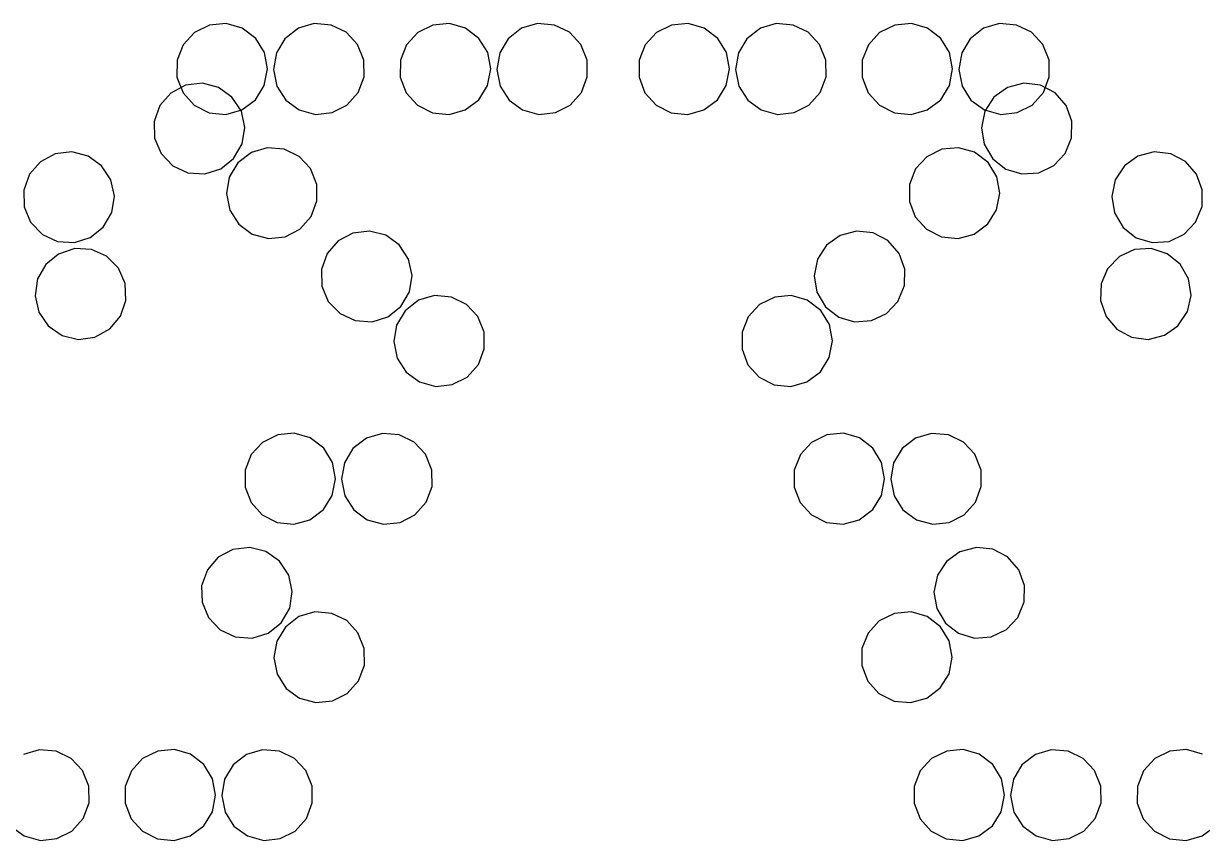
# Model space of a CAD drawing. Header units: metres. Extents: x -382 to 382, y -161 to 360.
# Drawn here: x -64.7 to 64.6, y -161.4 to -71.8 of the extents above; entities that cross this region are included whole.
import ezdxf

# ---------------------------------------------------------------- set-up
doc = ezdxf.new("R2010")
doc.units = ezdxf.units.M

msp = doc.modelspace()

# ---------------------------------------------------------------- linework, layer by layer
for p, q in [((-44.25, -71.93, -623.54), (-45.92, -72.75, -623.54)), ((-42.43, -71.77, -623.54), (-44.25, -71.93, -623.54)), ((-40.68, -72.27, -623.54), (-42.43, -71.77, -623.54)), ((-39.19, -73.4, -623.54), (-40.68, -72.27, -623.54)), ((-34.51, -72.29, -623.54), (-35.99, -73.43, -623.54)), ((-32.77, -71.77, -623.54), (-34.51, -72.29, -623.54)), ((-30.91, -71.93, -623.54), (-32.77, -71.77, -623.54)), ((-29.27, -72.72, -623.54), (-30.91, -71.93, -623.54)), ((-19.76, -71.93, -623.54), (-21.43, -72.75, -623.54)), ((-17.94, -71.77, -623.54), (-19.76, -71.93, -623.54)), ((-16.19, -72.27, -623.54), (-17.94, -71.77, -623.54)), ((-14.71, -73.4, -623.54), (-16.19, -72.27, -623.54)), ((-10.03, -72.29, -623.54), (-11.5, -73.43, -623.54)), ((-8.28, -71.77, -623.54), (-10.03, -72.29, -623.54)), ((-6.42, -71.93, -623.54), (-8.28, -71.77, -623.54)), ((-4.78, -72.72, -623.54), (-6.42, -71.93, -623.54)), ((6.42, -71.93, -623.54), (4.75, -72.75, -623.54)), ((8.23, -71.77, -623.54), (6.42, -71.93, -623.54)), ((9.99, -72.27, -623.54), (8.23, -71.77, -623.54)), ((11.47, -73.4, -623.54), (9.99, -72.27, -623.54)), ((16.15, -72.29, -623.54), (14.68, -73.43, -623.54)), ((17.9, -71.77, -623.54), (16.15, -72.29, -623.54)), ((19.76, -71.93, -623.54), (17.9, -71.77, -623.54)), ((21.4, -72.72, -623.54), (19.76, -71.93, -623.54)), ((30.91, -71.93, -623.54), (29.23, -72.75, -623.54)), ((32.72, -71.77, -623.54), (30.91, -71.93, -623.54)), ((34.47, -72.27, -623.54), (32.72, -71.77, -623.54)), ((35.96, -73.4, -623.54), (34.47, -72.27, -623.54)), ((40.64, -72.29, -623.54), (39.16, -73.43, -623.54)), ((42.39, -71.77, -623.54), (40.64, -72.29, -623.54)), ((44.24, -71.93, -623.54), (42.39, -71.77, -623.54)), ((45.88, -72.72, -623.54), (44.24, -71.93, -623.54)), ((-45.92, -72.75, -623.54), (-47.15, -74.09, -623.54)), ((-38.24, -74.95, -623.54), (-39.19, -73.4, -623.54)), ((-35.99, -73.43, -623.54), (-36.93, -74.99, -623.54)), ((-28.03, -74.06, -623.54), (-29.27, -72.72, -623.54)), ((-21.43, -72.75, -623.54), (-22.66, -74.09, -623.54)), ((-13.75, -74.95, -623.54), (-14.71, -73.4, -623.54)), ((-11.5, -73.43, -623.54), (-12.44, -74.99, -623.54)), ((-3.54, -74.06, -623.54), (-4.78, -72.72, -623.54)), ((4.75, -72.75, -623.54), (3.51, -74.09, -623.54)), ((12.42, -74.95, -623.54), (11.47, -73.4, -623.54)), ((14.68, -73.43, -623.54), (13.74, -74.99, -623.54)), ((22.64, -74.06, -623.54), (21.4, -72.72, -623.54)), ((29.23, -72.75, -623.54), (28, -74.09, -623.54)), ((36.91, -74.95, -623.54), (35.96, -73.4, -623.54)), ((39.16, -73.43, -623.54), (38.23, -74.99, -623.54)), ((47.13, -74.06, -623.54), (45.88, -72.72, -623.54)), ((-47.15, -74.09, -623.54), (-47.82, -75.79, -623.54)), ((-37.91, -76.74, -623.54), (-38.24, -74.95, -623.54)), ((-27.33, -75.79, -623.54), (-28.03, -74.06, -623.54)), ((-22.66, -74.09, -623.54), (-23.33, -75.79, -623.54)), ((-13.42, -76.74, -623.54), (-13.75, -74.95, -623.54)), ((-2.85, -75.79, -623.54), (-3.54, -74.06, -623.54)), ((3.51, -74.09, -623.54), (2.85, -75.79, -623.54)), ((12.76, -76.74, -623.54), (12.42, -74.95, -623.54)), ((23.33, -75.79, -623.54), (22.64, -74.06, -623.54)), ((28, -74.09, -623.54), (27.33, -75.79, -623.54)), ((37.24, -76.74, -623.54), (36.91, -74.95, -623.54)), ((47.82, -75.79, -623.54), (47.13, -74.06, -623.54)), ((-47.82, -75.79, -623.54), (-47.83, -77.66, -623.54)), ((-36.93, -74.99, -623.54), (-37.24, -76.79, -623.54)), ((-27.32, -77.61, -623.54), (-27.33, -75.79, -623.54)), ((-23.33, -75.79, -623.54), (-23.34, -77.66, -623.54)), ((-12.44, -74.99, -623.54), (-12.76, -76.79, -623.54)), ((-2.83, -77.61, -623.54), (-2.85, -75.79, -623.54)), ((2.85, -75.79, -623.54), (2.84, -77.66, -623.54)), ((13.74, -74.99, -623.54), (13.42, -76.79, -623.54)), ((23.35, -77.61, -623.54), (23.33, -75.79, -623.54)), ((27.33, -75.79, -623.54), (27.33, -77.66, -623.54)), ((38.23, -74.99, -623.54), (37.91, -76.79, -623.54)), ((47.83, -77.61, -623.54), (47.82, -75.79, -623.54)), ((-38.26, -78.58, -623.54), (-37.91, -76.74, -623.54)), ((-37.24, -76.79, -623.54), (-36.88, -78.62, -623.54)), ((-13.77, -78.58, -623.54), (-13.42, -76.74, -623.54)), ((-12.76, -76.79, -623.54), (-12.39, -78.62, -623.54)), ((12.41, -78.58, -623.54), (12.76, -76.74, -623.54)), ((13.42, -76.79, -623.54), (13.79, -78.62, -623.54)), ((36.89, -78.58, -623.54), (37.24, -76.74, -623.54)), ((37.91, -76.79, -623.54), (38.27, -78.62, -623.54)), ((-46.9, -78.53, -623.54), (-48.51, -79.39, -623.54)), ((-47.83, -77.66, -623.54), (-47.17, -79.36, -623.54)), ((-45.05, -78.31, -623.54), (-46.9, -78.53, -623.54)), ((-43.28, -78.77, -623.54), (-45.05, -78.31, -623.54)), ((-41.8, -79.83, -623.54), (-43.28, -78.77, -623.54)), ((-39.22, -80.12, -623.54), (-38.26, -78.58, -623.54)), ((-36.88, -78.62, -623.54), (-35.9, -80.16, -623.54)), ((-27.96, -79.32, -623.54), (-27.32, -77.61, -623.54)), ((-23.34, -77.66, -623.54), (-22.69, -79.36, -623.54)), ((-14.74, -80.12, -623.54), (-13.77, -78.58, -623.54)), ((-12.39, -78.62, -623.54), (-11.41, -80.16, -623.54)), ((-3.47, -79.32, -623.54), (-2.83, -77.61, -623.54)), ((2.84, -77.66, -623.54), (3.49, -79.36, -623.54)), ((11.44, -80.12, -623.54), (12.41, -78.58, -623.54)), ((13.79, -78.62, -623.54), (14.77, -80.16, -623.54)), ((22.71, -79.32, -623.54), (23.35, -77.61, -623.54)), ((27.33, -77.66, -623.54), (27.98, -79.36, -623.54)), ((35.93, -80.12, -623.54), (36.89, -78.58, -623.54)), ((38.27, -78.62, -623.54), (39.25, -80.16, -623.54)), ((43.24, -78.79, -623.54), (41.77, -79.86, -623.54)), ((45.04, -78.31, -623.54), (43.24, -78.79, -623.54)), ((46.86, -78.52, -623.54), (45.04, -78.31, -623.54)), ((48.47, -79.36, -623.54), (46.86, -78.52, -623.54)), ((47.2, -79.32, -623.54), (47.83, -77.61, -623.54)), ((-48.51, -79.39, -623.54), (-49.7, -80.77, -623.54)), ((-47.17, -79.36, -623.54), (-45.95, -80.71, -623.54)), ((-40.77, -81.38, -623.54), (-41.8, -79.83, -623.54)), ((-40.72, -81.24, -623.54), (-39.22, -80.12, -623.54)), ((-35.9, -80.16, -623.54), (-34.43, -81.24, -623.54)), ((-29.2, -80.71, -623.54), (-27.96, -79.32, -623.54)), ((-22.69, -79.36, -623.54), (-21.47, -80.71, -623.54)), ((-16.23, -81.24, -623.54), (-14.74, -80.12, -623.54)), ((-11.41, -80.16, -623.54), (-9.95, -81.24, -623.54)), ((-4.71, -80.71, -623.54), (-3.47, -79.32, -623.54)), ((3.49, -79.36, -623.54), (4.71, -80.71, -623.54)), ((9.95, -81.24, -623.54), (11.44, -80.12, -623.54)), ((14.77, -80.16, -623.54), (16.23, -81.24, -623.54)), ((21.47, -80.71, -623.54), (22.71, -79.32, -623.54)), ((27.98, -79.36, -623.54), (29.2, -80.71, -623.54)), ((34.43, -81.24, -623.54), (35.93, -80.12, -623.54)), ((39.25, -80.16, -623.54), (40.72, -81.24, -623.54)), ((41.77, -79.86, -623.54), (40.77, -81.39, -623.54)), ((45.95, -80.71, -623.54), (47.2, -79.32, -623.54)), ((49.7, -80.76, -623.54), (48.47, -79.36, -623.54)), ((-49.7, -80.77, -623.54), (-50.33, -82.52, -623.54)), ((-45.95, -80.71, -623.54), (-44.29, -81.55, -623.54)), ((-42.47, -81.73, -623.54), (-40.72, -81.24, -623.54)), ((-40.39, -83.17, -623.54), (-40.77, -81.38, -623.54)), ((-34.43, -81.24, -623.54), (-32.63, -81.73, -623.54)), ((-30.82, -81.54, -623.54), (-29.2, -80.71, -623.54)), ((-21.47, -80.71, -623.54), (-19.8, -81.55, -623.54)), ((-17.99, -81.73, -623.54), (-16.23, -81.24, -623.54)), ((-9.95, -81.24, -623.54), (-8.15, -81.73, -623.54)), ((-6.33, -81.54, -623.54), (-4.71, -80.71, -623.54)), ((4.71, -80.71, -623.54), (6.38, -81.55, -623.54)), ((8.19, -81.73, -623.54), (9.95, -81.24, -623.54)), ((16.23, -81.24, -623.54), (18.03, -81.73, -623.54)), ((19.84, -81.54, -623.54), (21.47, -80.71, -623.54)), ((29.2, -80.71, -623.54), (30.86, -81.55, -623.54)), ((32.68, -81.73, -623.54), (34.43, -81.24, -623.54)), ((40.77, -81.39, -623.54), (40.39, -83.21, -623.54)), ((40.72, -81.24, -623.54), (42.52, -81.73, -623.54)), ((44.33, -81.54, -623.54), (45.95, -80.71, -623.54)), ((50.32, -82.48, -623.54), (49.7, -80.76, -623.54)), ((-50.33, -82.52, -623.54), (-50.28, -84.34, -623.54)), ((-44.29, -81.55, -623.54), (-42.47, -81.73, -623.54)), ((-32.63, -81.73, -623.54), (-30.82, -81.54, -623.54)), ((-19.8, -81.55, -623.54), (-17.99, -81.73, -623.54)), ((-8.15, -81.73, -623.54), (-6.33, -81.54, -623.54)), ((6.38, -81.55, -623.54), (8.19, -81.73, -623.54)), ((18.03, -81.73, -623.54), (19.84, -81.54, -623.54)), ((30.86, -81.55, -623.54), (32.68, -81.73, -623.54)), ((42.52, -81.73, -623.54), (44.33, -81.54, -623.54)), ((50.29, -84.3, -623.54), (50.32, -82.48, -623.54)), ((-40.68, -84.97, -623.54), (-40.39, -83.17, -623.54)), ((40.39, -83.21, -623.54), (40.69, -85.01, -623.54)), ((-50.28, -84.34, -623.54), (-49.58, -86.03, -623.54)), ((-41.62, -86.58, -623.54), (-40.68, -84.97, -623.54)), ((40.69, -85.01, -623.54), (41.65, -86.61, -623.54)), ((49.59, -86.02, -623.54), (50.29, -84.3, -623.54)), ((-61.2, -86.06, -623.54), (-62.81, -86.92, -623.54)), ((-59.35, -85.84, -623.54), (-61.2, -86.06, -623.54)), ((-57.58, -86.3, -623.54), (-59.35, -85.84, -623.54)), ((-56.1, -87.36, -623.54), (-57.58, -86.3, -623.54)), ((-49.58, -86.03, -623.54), (-48.29, -87.37, -623.54)), ((-43.04, -87.71, -623.54), (-41.62, -86.58, -623.54)), ((-39.67, -85.91, -623.54), (-41.15, -87.05, -623.54)), ((-37.93, -85.39, -623.54), (-39.67, -85.91, -623.54)), ((-36.07, -85.55, -623.54), (-37.93, -85.39, -623.54)), ((-34.43, -86.35, -623.54), (-36.07, -85.55, -623.54)), ((-33.19, -87.68, -623.54), (-34.43, -86.35, -623.54)), ((34.39, -86.37, -623.54), (33.16, -87.72, -623.54)), ((36.07, -85.55, -623.54), (34.39, -86.37, -623.54)), ((37.88, -85.39, -623.54), (36.07, -85.55, -623.54)), ((39.63, -85.89, -623.54), (37.88, -85.39, -623.54)), ((41.12, -87.02, -623.54), (39.63, -85.89, -623.54)), ((41.65, -86.61, -623.54), (43.08, -87.74, -623.54)), ((48.33, -87.35, -623.54), (49.59, -86.02, -623.54)), ((57.54, -86.32, -623.54), (56.07, -87.39, -623.54)), ((59.34, -85.84, -623.54), (57.54, -86.32, -623.54)), ((61.16, -86.05, -623.54), (59.34, -85.84, -623.54)), ((62.77, -86.89, -623.54), (61.16, -86.05, -623.54)), ((-62.81, -86.92, -623.54), (-64, -88.3, -623.54)), ((-55.07, -88.92, -623.54), (-56.1, -87.36, -623.54)), ((-48.29, -87.37, -623.54), (-46.64, -88.14, -623.54)), ((-44.78, -88.26, -623.54), (-43.04, -87.71, -623.54)), ((-41.15, -87.05, -623.54), (-42.09, -88.62, -623.54)), ((-32.49, -89.41, -623.54), (-33.19, -87.68, -623.54)), ((33.16, -87.72, -623.54), (32.49, -89.41, -623.54)), ((42.07, -88.57, -623.54), (41.12, -87.02, -623.54)), ((43.08, -87.74, -623.54), (44.83, -88.27, -623.54)), ((46.69, -88.13, -623.54), (48.33, -87.35, -623.54)), ((56.07, -87.39, -623.54), (55.07, -88.92, -623.54)), ((64, -88.3, -623.54), (62.77, -86.89, -623.54)), ((-64, -88.3, -623.54), (-64.63, -90.05, -623.54)), ((-54.69, -90.7, -623.54), (-55.07, -88.92, -623.54)), ((-46.64, -88.14, -623.54), (-44.78, -88.26, -623.54)), ((-42.09, -88.62, -623.54), (-42.4, -90.41, -623.54)), ((42.4, -90.37, -623.54), (42.07, -88.57, -623.54)), ((44.83, -88.27, -623.54), (46.69, -88.13, -623.54)), ((55.07, -88.92, -623.54), (54.69, -90.74, -623.54)), ((64.62, -90.01, -623.54), (64, -88.3, -623.54)), ((-64.63, -90.05, -623.54), (-64.58, -91.87, -623.54)), ((-42.4, -90.41, -623.54), (-42.04, -92.24, -623.54)), ((-32.48, -91.23, -623.54), (-32.49, -89.41, -623.54)), ((32.49, -89.41, -623.54), (32.49, -91.28, -623.54)), ((42.05, -92.2, -623.54), (42.4, -90.37, -623.54)), ((64.59, -91.83, -623.54), (64.62, -90.01, -623.54)), ((-54.98, -92.5, -623.54), (-54.69, -90.7, -623.54)), ((-33.11, -92.94, -623.54), (-32.48, -91.23, -623.54)), ((32.49, -91.28, -623.54), (33.14, -92.98, -623.54)), ((54.69, -90.74, -623.54), (54.99, -92.54, -623.54)), ((-64.58, -91.87, -623.54), (-63.88, -93.56, -623.54)), ((-55.92, -94.11, -623.54), (-54.98, -92.5, -623.54)), ((-42.04, -92.24, -623.54), (-41.06, -93.78, -623.54)), ((-34.36, -94.33, -623.54), (-33.11, -92.94, -623.54)), ((33.14, -92.98, -623.54), (34.36, -94.33, -623.54)), ((41.09, -93.74, -623.54), (42.05, -92.2, -623.54)), ((54.99, -92.54, -623.54), (55.95, -94.14, -623.54)), ((63.88, -93.56, -623.54), (64.59, -91.83, -623.54)), ((-63.88, -93.56, -623.54), (-62.59, -94.9, -623.54)), ((-57.34, -95.25, -623.54), (-55.92, -94.11, -623.54)), ((-41.06, -93.78, -623.54), (-39.59, -94.86, -623.54)), ((-35.98, -95.16, -623.54), (-34.36, -94.33, -623.54)), ((34.36, -94.33, -623.54), (36.02, -95.17, -623.54)), ((39.59, -94.86, -623.54), (41.09, -93.74, -623.54)), ((55.95, -94.14, -623.54), (57.38, -95.27, -623.54)), ((62.63, -94.88, -623.54), (63.88, -93.56, -623.54)), ((-62.59, -94.9, -623.54), (-60.94, -95.67, -623.54)), ((-59.08, -95.79, -623.54), (-57.34, -95.25, -623.54)), ((-39.59, -94.86, -623.54), (-37.79, -95.35, -623.54)), ((-37.79, -95.35, -623.54), (-35.98, -95.16, -623.54)), ((-30.16, -95.61, -623.54), (-31.36, -96.99, -623.54)), ((-28.55, -94.75, -623.54), (-30.16, -95.61, -623.54)), ((-26.7, -94.53, -623.54), (-28.55, -94.75, -623.54)), ((-24.94, -94.99, -623.54), (-26.7, -94.53, -623.54)), ((-23.45, -96.05, -623.54), (-24.94, -94.99, -623.54)), ((24.9, -95.01, -623.54), (23.42, -96.08, -623.54)), ((26.7, -94.53, -623.54), (24.9, -95.01, -623.54)), ((28.51, -94.74, -623.54), (26.7, -94.53, -623.54)), ((30.13, -95.58, -623.54), (28.51, -94.74, -623.54)), ((31.36, -96.99, -623.54), (30.13, -95.58, -623.54)), ((36.02, -95.17, -623.54), (37.84, -95.35, -623.54)), ((37.84, -95.35, -623.54), (39.59, -94.86, -623.54)), ((57.38, -95.27, -623.54), (59.12, -95.8, -623.54)), ((59.12, -95.8, -623.54), (60.99, -95.66, -623.54)), ((60.99, -95.66, -623.54), (62.63, -94.88, -623.54)), ((-60.94, -95.67, -623.54), (-59.08, -95.79, -623.54)), ((-59.04, -96.46, -623.54), (-60.81, -97.05, -623.54)), ((-57.22, -96.56, -623.54), (-59.04, -96.46, -623.54)), ((-55.56, -97.3, -623.54), (-57.22, -96.56, -623.54)), ((-22.43, -97.61, -623.54), (-23.45, -96.05, -623.54)), ((23.42, -96.08, -623.54), (22.43, -97.61, -623.54)), ((57.18, -96.57, -623.54), (55.52, -97.32, -623.54)), ((59, -96.46, -623.54), (57.18, -96.57, -623.54)), ((60.77, -97.03, -623.54), (59, -96.46, -623.54)), ((-62.22, -98.21, -623.54), (-63.12, -99.79, -623.54)), ((-60.81, -97.05, -623.54), (-62.22, -98.21, -623.54)), ((-54.24, -98.62, -623.54), (-55.56, -97.3, -623.54)), ((-31.36, -96.99, -623.54), (-31.99, -98.74, -623.54)), ((-22.05, -99.39, -623.54), (-22.43, -97.61, -623.54)), ((22.43, -97.61, -623.54), (22.05, -99.43, -623.54)), ((31.98, -98.7, -623.54), (31.36, -96.99, -623.54)), ((55.52, -97.32, -623.54), (54.22, -98.66, -623.54)), ((62.19, -98.17, -623.54), (60.77, -97.03, -623.54)), ((63.12, -99.79, -623.54), (62.19, -98.17, -623.54)), ((-53.52, -100.29, -623.54), (-54.24, -98.62, -623.54)), ((-31.99, -98.74, -623.54), (-31.94, -100.56, -623.54)), ((-22.33, -101.19, -623.54), (-22.05, -99.39, -623.54)), ((22.05, -99.43, -623.54), (22.35, -101.23, -623.54)), ((31.95, -100.52, -623.54), (31.98, -98.7, -623.54)), ((54.22, -98.66, -623.54), (53.51, -100.33, -623.54)), ((-63.12, -99.79, -623.54), (-63.38, -101.64, -623.54)), ((-53.44, -102.15, -623.54), (-53.52, -100.29, -623.54)), ((-31.94, -100.56, -623.54), (-31.24, -102.25, -623.54)), ((31.24, -102.25, -623.54), (31.95, -100.52, -623.54)), ((53.51, -100.33, -623.54), (53.44, -102.15, -623.54)), ((63.38, -101.6, -623.54), (63.12, -99.79, -623.54)), ((-63.38, -101.64, -623.54), (-62.97, -103.42, -623.54)), ((-23.27, -102.8, -623.54), (-22.33, -101.19, -623.54)), ((-21.33, -102.13, -623.54), (-22.8, -103.28, -623.54)), ((-19.58, -101.61, -623.54), (-21.33, -102.13, -623.54)), ((-17.72, -101.77, -623.54), (-19.58, -101.61, -623.54)), ((-16.08, -102.57, -623.54), (-17.72, -101.77, -623.54)), ((17.72, -101.77, -623.54), (16.05, -102.59, -623.54)), ((19.54, -101.61, -623.54), (17.72, -101.77, -623.54)), ((21.29, -102.11, -623.54), (19.54, -101.61, -623.54)), ((22.77, -103.24, -623.54), (21.29, -102.11, -623.54)), ((22.35, -101.23, -623.54), (23.3, -102.83, -623.54)), ((62.99, -103.37, -623.54), (63.38, -101.6, -623.54)), ((-62.97, -103.42, -623.54), (-61.95, -104.93, -623.54)), ((-54.03, -103.88, -623.54), (-53.44, -102.15, -623.54)), ((-31.24, -102.25, -623.54), (-29.95, -103.59, -623.54)), ((-24.7, -103.94, -623.54), (-23.27, -102.8, -623.54)), ((-22.8, -103.28, -623.54), (-23.74, -104.84, -623.54)), ((-14.84, -103.9, -623.54), (-16.08, -102.57, -623.54)), ((16.05, -102.59, -623.54), (14.82, -103.94, -623.54)), ((23.72, -104.8, -623.54), (22.77, -103.24, -623.54)), ((23.3, -102.83, -623.54), (24.74, -103.96, -623.54)), ((29.99, -103.57, -623.54), (31.24, -102.25, -623.54)), ((53.44, -102.15, -623.54), (54.06, -103.92, -623.54)), ((61.95, -104.92, -623.54), (62.99, -103.37, -623.54)), ((-55.2, -105.27, -623.54), (-54.03, -103.88, -623.54)), ((-29.95, -103.59, -623.54), (-28.3, -104.36, -623.54)), ((-28.3, -104.36, -623.54), (-26.44, -104.48, -623.54)), ((-26.44, -104.48, -623.54), (-24.7, -103.94, -623.54)), ((-14.15, -105.63, -623.54), (-14.84, -103.9, -623.54)), ((14.82, -103.94, -623.54), (14.15, -105.63, -623.54)), ((24.74, -103.96, -623.54), (26.48, -104.49, -623.54)), ((26.48, -104.49, -623.54), (28.34, -104.35, -623.54)), ((28.34, -104.35, -623.54), (29.99, -103.57, -623.54)), ((54.06, -103.92, -623.54), (55.24, -105.3, -623.54)), ((-61.95, -104.93, -623.54), (-60.42, -105.99, -623.54)), ((-60.42, -105.99, -623.54), (-58.64, -106.41, -623.54)), ((-56.84, -106.17, -623.54), (-55.2, -105.27, -623.54)), ((-23.74, -104.84, -623.54), (-24.06, -106.63, -623.54)), ((-14.13, -107.45, -623.54), (-14.15, -105.63, -623.54)), ((14.15, -105.63, -623.54), (14.14, -107.5, -623.54)), ((24.06, -106.59, -623.54), (23.72, -104.8, -623.54)), ((55.24, -105.3, -623.54), (56.84, -106.17, -623.54)), ((58.69, -106.41, -623.54), (60.46, -105.97, -623.54)), ((60.46, -105.97, -623.54), (61.95, -104.92, -623.54)), ((-58.64, -106.41, -623.54), (-56.84, -106.17, -623.54)), ((-24.06, -106.63, -623.54), (-23.69, -108.46, -623.54)), ((23.71, -108.42, -623.54), (24.06, -106.59, -623.54)), ((56.84, -106.17, -623.54), (58.69, -106.41, -623.54)), ((-23.69, -108.46, -623.54), (-22.71, -110, -623.54)), ((-14.77, -109.16, -623.54), (-14.13, -107.45, -623.54)), ((14.14, -107.5, -623.54), (14.79, -109.2, -623.54)), ((22.74, -109.97, -623.54), (23.71, -108.42, -623.54)), ((-16.01, -110.55, -623.54), (-14.77, -109.16, -623.54)), ((14.79, -109.2, -623.54), (16.01, -110.55, -623.54)), ((-22.71, -110, -623.54), (-21.25, -111.08, -623.54)), ((-21.25, -111.08, -623.54), (-19.45, -111.57, -623.54)), ((-17.64, -111.38, -623.54), (-16.01, -110.55, -623.54)), ((16.01, -110.55, -623.54), (17.68, -111.39, -623.54)), ((19.49, -111.57, -623.54), (21.25, -111.08, -623.54)), ((21.25, -111.08, -623.54), (22.74, -109.97, -623.54)), ((-19.45, -111.57, -623.54), (-17.64, -111.38, -623.54)), ((17.68, -111.39, -623.54), (19.49, -111.57, -623.54)), ((-36.78, -116.88, -623.54), (-38.46, -117.71, -623.54)), ((-34.97, -116.72, -623.54), (-36.78, -116.88, -623.54)), ((-33.22, -117.23, -623.54), (-34.97, -116.72, -623.54)), ((-31.73, -118.36, -623.54), (-33.22, -117.23, -623.54)), ((-27.05, -117.25, -623.54), (-28.53, -118.39, -623.54)), ((-25.3, -116.73, -623.54), (-27.05, -117.25, -623.54)), ((-23.45, -116.88, -623.54), (-25.3, -116.73, -623.54)), ((-21.81, -117.68, -623.54), (-23.45, -116.88, -623.54)), ((23.44, -116.88, -623.54), (21.77, -117.71, -623.54)), ((25.26, -116.72, -623.54), (23.44, -116.88, -623.54)), ((27.01, -117.23, -623.54), (25.26, -116.72, -623.54)), ((28.5, -118.36, -623.54), (27.01, -117.23, -623.54)), ((33.18, -117.25, -623.54), (31.7, -118.39, -623.54)), ((34.92, -116.73, -623.54), (33.18, -117.25, -623.54)), ((36.78, -116.88, -623.54), (34.92, -116.73, -623.54)), ((38.42, -117.68, -623.54), (36.78, -116.88, -623.54)), ((-38.46, -117.71, -623.54), (-39.69, -119.05, -623.54)), ((-30.78, -119.91, -623.54), (-31.73, -118.36, -623.54)), ((-28.53, -118.39, -623.54), (-29.46, -119.95, -623.54)), ((-20.56, -119.01, -623.54), (-21.81, -117.68, -623.54)), ((21.77, -117.71, -623.54), (20.54, -119.05, -623.54)), ((29.45, -119.91, -623.54), (28.5, -118.36, -623.54)), ((31.7, -118.39, -623.54), (30.76, -119.95, -623.54)), ((39.66, -119.01, -623.54), (38.42, -117.68, -623.54)), ((-39.69, -119.05, -623.54), (-40.36, -120.75, -623.54)), ((-30.45, -121.7, -623.54), (-30.78, -119.91, -623.54)), ((-29.46, -119.95, -623.54), (-29.78, -121.75, -623.54)), ((-19.87, -120.75, -623.54), (-20.56, -119.01, -623.54)), ((20.54, -119.05, -623.54), (19.87, -120.75, -623.54)), ((29.78, -121.7, -623.54), (29.45, -119.91, -623.54)), ((30.76, -119.95, -623.54), (30.45, -121.75, -623.54)), ((40.36, -120.75, -623.54), (39.66, -119.01, -623.54)), ((-40.36, -120.75, -623.54), (-40.36, -122.61, -623.54)), ((-19.86, -122.57, -623.54), (-19.87, -120.75, -623.54)), ((19.87, -120.75, -623.54), (19.86, -122.61, -623.54)), ((40.37, -122.57, -623.54), (40.36, -120.75, -623.54)), ((-40.36, -122.61, -623.54), (-39.71, -124.31, -623.54)), ((-30.8, -123.53, -623.54), (-30.45, -121.7, -623.54)), ((-29.78, -121.75, -623.54), (-29.42, -123.58, -623.54)), ((-20.49, -124.28, -623.54), (-19.86, -122.57, -623.54)), ((19.86, -122.61, -623.54), (20.52, -124.31, -623.54)), ((29.43, -123.53, -623.54), (29.78, -121.7, -623.54)), ((30.45, -121.75, -623.54), (30.81, -123.58, -623.54)), ((39.73, -124.28, -623.54), (40.37, -122.57, -623.54)), ((-31.76, -125.08, -623.54), (-30.8, -123.53, -623.54)), ((-29.42, -123.58, -623.54), (-28.44, -125.11, -623.54)), ((28.47, -125.08, -623.54), (29.43, -123.53, -623.54)), ((30.81, -123.58, -623.54), (31.79, -125.11, -623.54)), ((-39.71, -124.31, -623.54), (-38.49, -125.67, -623.54)), ((-33.26, -126.2, -623.54), (-31.76, -125.08, -623.54)), ((-28.44, -125.11, -623.54), (-26.97, -126.2, -623.54)), ((-21.74, -125.67, -623.54), (-20.49, -124.28, -623.54)), ((20.52, -124.31, -623.54), (21.74, -125.67, -623.54)), ((26.97, -126.2, -623.54), (28.47, -125.08, -623.54)), ((31.79, -125.11, -623.54), (33.26, -126.2, -623.54)), ((38.49, -125.67, -623.54), (39.73, -124.28, -623.54)), ((-38.49, -125.67, -623.54), (-36.83, -126.51, -623.54)), ((-36.83, -126.51, -623.54), (-35.01, -126.68, -623.54)), ((-35.01, -126.68, -623.54), (-33.26, -126.2, -623.54)), ((-26.97, -126.2, -623.54), (-25.17, -126.69, -623.54)), ((-25.17, -126.69, -623.54), (-23.36, -126.5, -623.54)), ((-23.36, -126.5, -623.54), (-21.74, -125.67, -623.54)), ((21.74, -125.67, -623.54), (23.4, -126.51, -623.54)), ((23.4, -126.51, -623.54), (25.22, -126.68, -623.54)), ((25.22, -126.68, -623.54), (26.97, -126.2, -623.54)), ((33.26, -126.2, -623.54), (35.06, -126.69, -623.54)), ((35.06, -126.69, -623.54), (36.87, -126.5, -623.54)), ((36.87, -126.5, -623.54), (38.49, -125.67, -623.54)), ((-39.84, -129.23, -623.54), (-41.69, -129.45, -623.54)), ((-38.08, -129.69, -623.54), (-39.84, -129.23, -623.54)), ((39.84, -129.23, -623.54), (38.04, -129.71, -623.54)), ((41.65, -129.44, -623.54), (39.84, -129.23, -623.54)), ((-43.3, -130.31, -623.54), (-44.5, -131.68, -623.54)), ((-41.69, -129.45, -623.54), (-43.3, -130.31, -623.54)), ((-36.59, -130.74, -623.54), (-38.08, -129.69, -623.54)), ((38.04, -129.71, -623.54), (36.56, -130.78, -623.54)), ((43.27, -130.28, -623.54), (41.65, -129.44, -623.54)), ((44.5, -131.68, -623.54), (43.27, -130.28, -623.54)), ((-44.5, -131.68, -623.54), (-45.13, -133.44, -623.54)), ((-35.57, -132.3, -623.54), (-36.59, -130.74, -623.54)), ((36.56, -130.78, -623.54), (35.57, -132.3, -623.54)), ((45.12, -133.4, -623.54), (44.5, -131.68, -623.54)), ((-35.19, -134.09, -623.54), (-35.57, -132.3, -623.54)), ((35.57, -132.3, -623.54), (35.19, -134.13, -623.54)), ((-45.13, -133.44, -623.54), (-45.08, -135.26, -623.54)), ((-35.47, -135.89, -623.54), (-35.19, -134.09, -623.54)), ((35.19, -134.13, -623.54), (35.49, -135.93, -623.54)), ((45.09, -135.22, -623.54), (45.12, -133.4, -623.54)), ((-45.08, -135.26, -623.54), (-44.38, -136.94, -623.54)), ((44.38, -136.94, -623.54), (45.09, -135.22, -623.54)), ((-44.38, -136.94, -623.54), (-43.09, -138.29, -623.54)), ((-36.41, -137.5, -623.54), (-35.47, -135.89, -623.54)), ((-34.47, -136.83, -623.54), (-35.94, -137.97, -623.54)), ((-32.72, -136.31, -623.54), (-34.47, -136.83, -623.54)), ((-30.86, -136.47, -623.54), (-32.72, -136.31, -623.54)), ((-29.22, -137.26, -623.54), (-30.86, -136.47, -623.54)), ((30.86, -136.47, -623.54), (29.19, -137.29, -623.54)), ((32.68, -136.31, -623.54), (30.86, -136.47, -623.54)), ((34.43, -136.81, -623.54), (32.68, -136.31, -623.54)), ((35.91, -137.94, -623.54), (34.43, -136.81, -623.54)), ((35.49, -135.93, -623.54), (36.44, -137.53, -623.54)), ((43.13, -138.26, -623.54), (44.38, -136.94, -623.54)), ((-43.09, -138.29, -623.54), (-41.44, -139.06, -623.54)), ((-37.84, -138.63, -623.54), (-36.41, -137.5, -623.54)), ((-35.94, -137.97, -623.54), (-36.88, -139.54, -623.54)), ((-27.98, -138.6, -623.54), (-29.22, -137.26, -623.54)), ((29.19, -137.29, -623.54), (27.96, -138.64, -623.54)), ((36.87, -139.49, -623.54), (35.91, -137.94, -623.54)), ((36.44, -137.53, -623.54), (37.88, -138.65, -623.54)), ((41.48, -139.05, -623.54), (43.13, -138.26, -623.54)), ((-41.44, -139.06, -623.54), (-39.58, -139.18, -623.54)), ((-39.58, -139.18, -623.54), (-37.84, -138.63, -623.54)), ((-36.88, -139.54, -623.54), (-37.2, -141.33, -623.54)), ((-27.29, -140.33, -623.54), (-27.98, -138.6, -623.54)), ((27.96, -138.64, -623.54), (27.29, -140.33, -623.54)), ((37.2, -141.28, -623.54), (36.87, -139.49, -623.54)), ((37.88, -138.65, -623.54), (39.62, -139.19, -623.54)), ((39.62, -139.19, -623.54), (41.48, -139.05, -623.54)), ((-27.27, -142.15, -623.54), (-27.29, -140.33, -623.54)), ((27.29, -140.33, -623.54), (27.28, -142.2, -623.54)), ((-37.2, -141.33, -623.54), (-36.83, -143.16, -623.54)), ((-27.91, -143.86, -623.54), (-27.27, -142.15, -623.54)), ((27.28, -142.2, -623.54), (27.93, -143.9, -623.54)), ((36.85, -143.12, -623.54), (37.2, -141.28, -623.54)), ((-36.83, -143.16, -623.54), (-35.85, -144.7, -623.54)), ((35.88, -144.66, -623.54), (36.85, -143.12, -623.54)), ((-35.85, -144.7, -623.54), (-34.39, -145.78, -623.54)), ((-29.15, -145.25, -623.54), (-27.91, -143.86, -623.54)), ((27.93, -143.9, -623.54), (29.15, -145.25, -623.54)), ((34.39, -145.78, -623.54), (35.88, -144.66, -623.54)), ((-34.39, -145.78, -623.54), (-32.59, -146.27, -623.54)), ((-32.59, -146.27, -623.54), (-30.78, -146.08, -623.54)), ((-30.78, -146.08, -623.54), (-29.15, -145.25, -623.54)), ((29.15, -145.25, -623.54), (30.82, -146.09, -623.54)), ((30.82, -146.09, -623.54), (32.63, -146.27, -623.54)), ((32.63, -146.27, -623.54), (34.39, -145.78, -623.54)), ((-62.93, -151.43, -623.54), (-64.68, -151.94, -623.54)), ((-61.07, -151.58, -623.54), (-62.93, -151.43, -623.54)), ((-59.44, -152.38, -623.54), (-61.07, -151.58, -623.54)), ((-58.19, -153.71, -623.54), (-59.44, -152.38, -623.54)), ((-51.6, -152.41, -623.54), (-52.83, -153.75, -623.54)), ((-49.92, -151.58, -623.54), (-51.6, -152.41, -623.54)), ((-48.11, -151.42, -623.54), (-49.92, -151.58, -623.54)), ((-46.36, -151.92, -623.54), (-48.11, -151.42, -623.54)), ((-44.87, -153.05, -623.54), (-46.36, -151.92, -623.54)), ((-40.19, -151.94, -623.54), (-41.67, -153.09, -623.54)), ((-38.45, -151.43, -623.54), (-40.19, -151.94, -623.54)), ((-36.59, -151.58, -623.54), (-38.45, -151.43, -623.54)), ((-34.95, -152.38, -623.54), (-36.59, -151.58, -623.54)), ((-33.71, -153.71, -623.54), (-34.95, -152.38, -623.54)), ((34.91, -152.41, -623.54), (33.68, -153.75, -623.54)), ((36.59, -151.58, -623.54), (34.91, -152.41, -623.54)), ((38.4, -151.42, -623.54), (36.59, -151.58, -623.54)), ((40.15, -151.92, -623.54), (38.4, -151.42, -623.54)), ((41.64, -153.05, -623.54), (40.15, -151.92, -623.54)), ((46.32, -151.94, -623.54), (44.84, -153.09, -623.54)), ((48.06, -151.43, -623.54), (46.32, -151.94, -623.54)), ((49.92, -151.58, -623.54), (48.06, -151.43, -623.54)), ((51.56, -152.38, -623.54), (49.92, -151.58, -623.54)), ((52.8, -153.71, -623.54), (51.56, -152.38, -623.54)), ((59.4, -152.41, -623.54), (58.17, -153.75, -623.54)), ((61.07, -151.58, -623.54), (59.4, -152.41, -623.54)), ((62.89, -151.42, -623.54), (61.07, -151.58, -623.54)), ((64.64, -151.92, -623.54), (62.89, -151.42, -623.54)), ((-57.5, -155.44, -623.54), (-58.19, -153.71, -623.54)), ((-52.83, -153.75, -623.54), (-53.5, -155.45, -623.54)), ((-43.92, -154.61, -623.54), (-44.87, -153.05, -623.54)), ((-41.67, -153.09, -623.54), (-42.61, -154.65, -623.54)), ((-33.01, -155.44, -623.54), (-33.71, -153.71, -623.54)), ((33.68, -153.75, -623.54), (33.01, -155.45, -623.54)), ((42.59, -154.61, -623.54), (41.64, -153.05, -623.54)), ((44.84, -153.09, -623.54), (43.9, -154.65, -623.54)), ((53.5, -155.44, -623.54), (52.8, -153.71, -623.54)), ((58.17, -153.75, -623.54), (57.5, -155.45, -623.54)), ((-43.59, -156.4, -623.54), (-43.92, -154.61, -623.54)), ((-42.61, -154.65, -623.54), (-42.92, -156.44, -623.54)), ((42.92, -156.4, -623.54), (42.59, -154.61, -623.54)), ((43.9, -154.65, -623.54), (43.59, -156.44, -623.54)), ((-57.48, -157.27, -623.54), (-57.5, -155.44, -623.54)), ((-53.5, -155.45, -623.54), (-53.5, -157.31, -623.54)), ((-43.94, -158.23, -623.54), (-43.59, -156.4, -623.54)), ((-33, -157.27, -623.54), (-33.01, -155.44, -623.54)), ((33.01, -155.45, -623.54), (33, -157.31, -623.54)), ((42.57, -158.23, -623.54), (42.92, -156.4, -623.54)), ((53.51, -157.27, -623.54), (53.5, -155.44, -623.54)), ((57.5, -155.45, -623.54), (57.49, -157.31, -623.54)), ((-58.12, -158.97, -623.54), (-57.48, -157.27, -623.54)), ((-53.5, -157.31, -623.54), (-52.85, -159.01, -623.54)), ((-42.92, -156.44, -623.54), (-42.56, -158.27, -623.54)), ((-33.63, -158.97, -623.54), (-33, -157.27, -623.54)), ((33, -157.31, -623.54), (33.66, -159.01, -623.54)), ((43.59, -156.44, -623.54), (43.95, -158.27, -623.54)), ((52.87, -158.97, -623.54), (53.51, -157.27, -623.54)), ((57.49, -157.31, -623.54), (58.15, -159.01, -623.54)), ((-59.36, -160.37, -623.54), (-58.12, -158.97, -623.54)), ((-52.85, -159.01, -623.54), (-51.63, -160.37, -623.54)), ((-44.9, -159.78, -623.54), (-43.94, -158.23, -623.54)), ((-42.56, -158.27, -623.54), (-41.58, -159.81, -623.54)), ((-34.88, -160.37, -623.54), (-33.63, -158.97, -623.54)), ((33.66, -159.01, -623.54), (34.88, -160.37, -623.54)), ((41.61, -159.78, -623.54), (42.57, -158.23, -623.54)), ((43.95, -158.27, -623.54), (44.93, -159.81, -623.54)), ((51.63, -160.37, -623.54), (52.87, -158.97, -623.54)), ((58.15, -159.01, -623.54), (59.37, -160.37, -623.54)), ((-66.06, -159.81, -623.54), (-64.6, -160.89, -623.54)), ((-46.4, -160.89, -623.54), (-44.9, -159.78, -623.54)), ((-41.58, -159.81, -623.54), (-40.11, -160.89, -623.54)), ((40.11, -160.89, -623.54), (41.61, -159.78, -623.54)), ((44.93, -159.81, -623.54), (46.4, -160.89, -623.54)), ((64.6, -160.89, -623.54), (66.1, -159.78, -623.54)), ((-64.6, -160.89, -623.54), (-62.8, -161.38, -623.54)), ((-62.8, -161.38, -623.54), (-60.99, -161.19, -623.54)), ((-60.99, -161.19, -623.54), (-59.36, -160.37, -623.54)), ((-51.63, -160.37, -623.54), (-49.97, -161.21, -623.54)), ((-49.97, -161.21, -623.54), (-48.15, -161.38, -623.54)), ((-48.15, -161.38, -623.54), (-46.4, -160.89, -623.54)), ((-40.11, -160.89, -623.54), (-38.31, -161.38, -623.54)), ((-38.31, -161.38, -623.54), (-36.5, -161.19, -623.54)), ((-36.5, -161.19, -623.54), (-34.88, -160.37, -623.54)), ((34.88, -160.37, -623.54), (36.54, -161.21, -623.54)), ((36.54, -161.21, -623.54), (38.36, -161.38, -623.54)), ((38.36, -161.38, -623.54), (40.11, -160.89, -623.54)), ((46.4, -160.89, -623.54), (48.2, -161.38, -623.54)), ((48.2, -161.38, -623.54), (50.01, -161.19, -623.54)), ((50.01, -161.19, -623.54), (51.63, -160.37, -623.54)), ((59.37, -160.37, -623.54), (61.03, -161.21, -623.54)), ((61.03, -161.21, -623.54), (62.84, -161.38, -623.54)), ((62.84, -161.38, -623.54), (64.6, -160.89, -623.54))]:
    msp.add_line(p, q)

doc.saveas('drawing.dxf')
